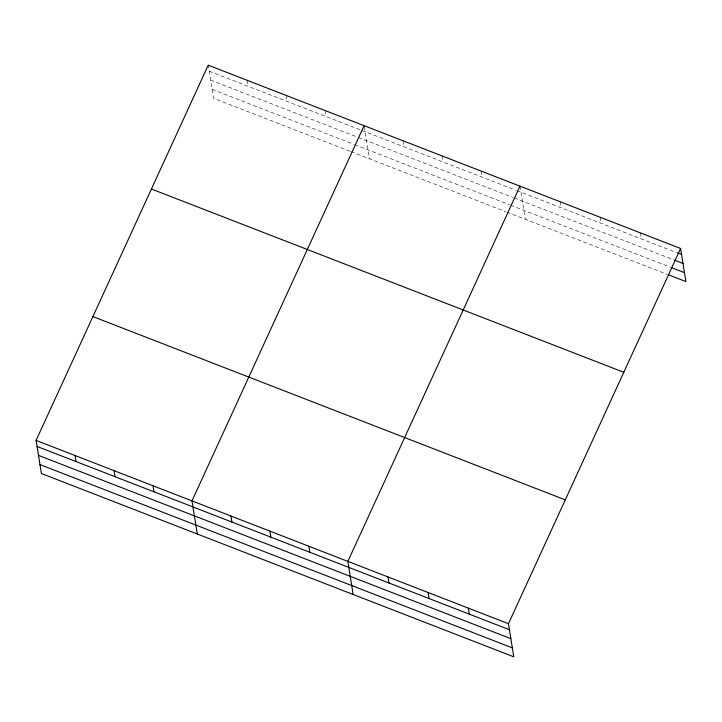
<?xml version="1.0" encoding="UTF-8"?>
<svg xmlns="http://www.w3.org/2000/svg" width="722" height="722" viewBox="0 0 722 722"><rect width="100%" height="100%" fill="white"/><g stroke="black" fill="none" stroke-linecap="round" stroke-linejoin="round"><path stroke-width="0.54" stroke-dasharray="3.61 2.71" d="M209.2 71.216L360.973 130.113M362.002 130.511L515.833 190.202M516.853 190.599L676.415 252.51M210.625 80.151L357.282 137.063M358.302 137.46L513.162 197.548M514.181 197.945L673.725 259.848M212.106 89.366L353.627 144.274M354.646 144.68L509.506 204.768M510.535 205.165L670.052 267.059M349.926 151.223L213.531 98.3L208.225 65.188M350.955 151.62L505.806 211.708M506.835 212.106L667.372 274.405M640.441 232.899L641.407 238.928M600.289 217.313L601.264 223.351M560.146 201.736L561.111 207.774M519.993 186.159L525.291 219.271M481.023 171.033L481.989 177.07M442.054 155.916L443.019 161.945M403.084 140.79L404.049 146.828M364.267 126.675L369.411 158.786M325.144 110.547L326.109 116.585M286.165 95.43L287.139 101.459M247.195 80.304L248.169 86.342"/><path stroke-width="1.08" d="M680.593 248.476L508.468 623.7L513.775 656.812L41.407 473.524L36.1 440.411L208.225 65.188L680.593 248.476L685.9 281.589L668.401 274.802M364.114 125.673L191.98 500.897L197.286 534.009M519.993 186.159L347.86 561.382L353.166 594.495M677.444 252.908L681.559 254.505M674.754 260.254L682.994 263.449M671.081 267.465L684.465 272.654M151.43 189.011L623.79 372.299M92.903 316.588L565.272 499.877M36.1 440.411L508.468 623.7M37.066 446.44L509.434 629.728M38.501 455.383L510.869 638.672M39.972 464.589L512.34 647.878M468.316 608.123L469.282 614.151M428.164 592.536L429.13 598.574M388.012 576.959L388.977 582.997M308.89 546.256L309.855 552.294M269.92 531.139L270.885 537.168M230.95 516.013L231.915 522.051M153.01 485.771L153.976 491.808M114.04 470.654L115.006 476.682M75.07 455.528L76.036 461.566"/></g></svg>
